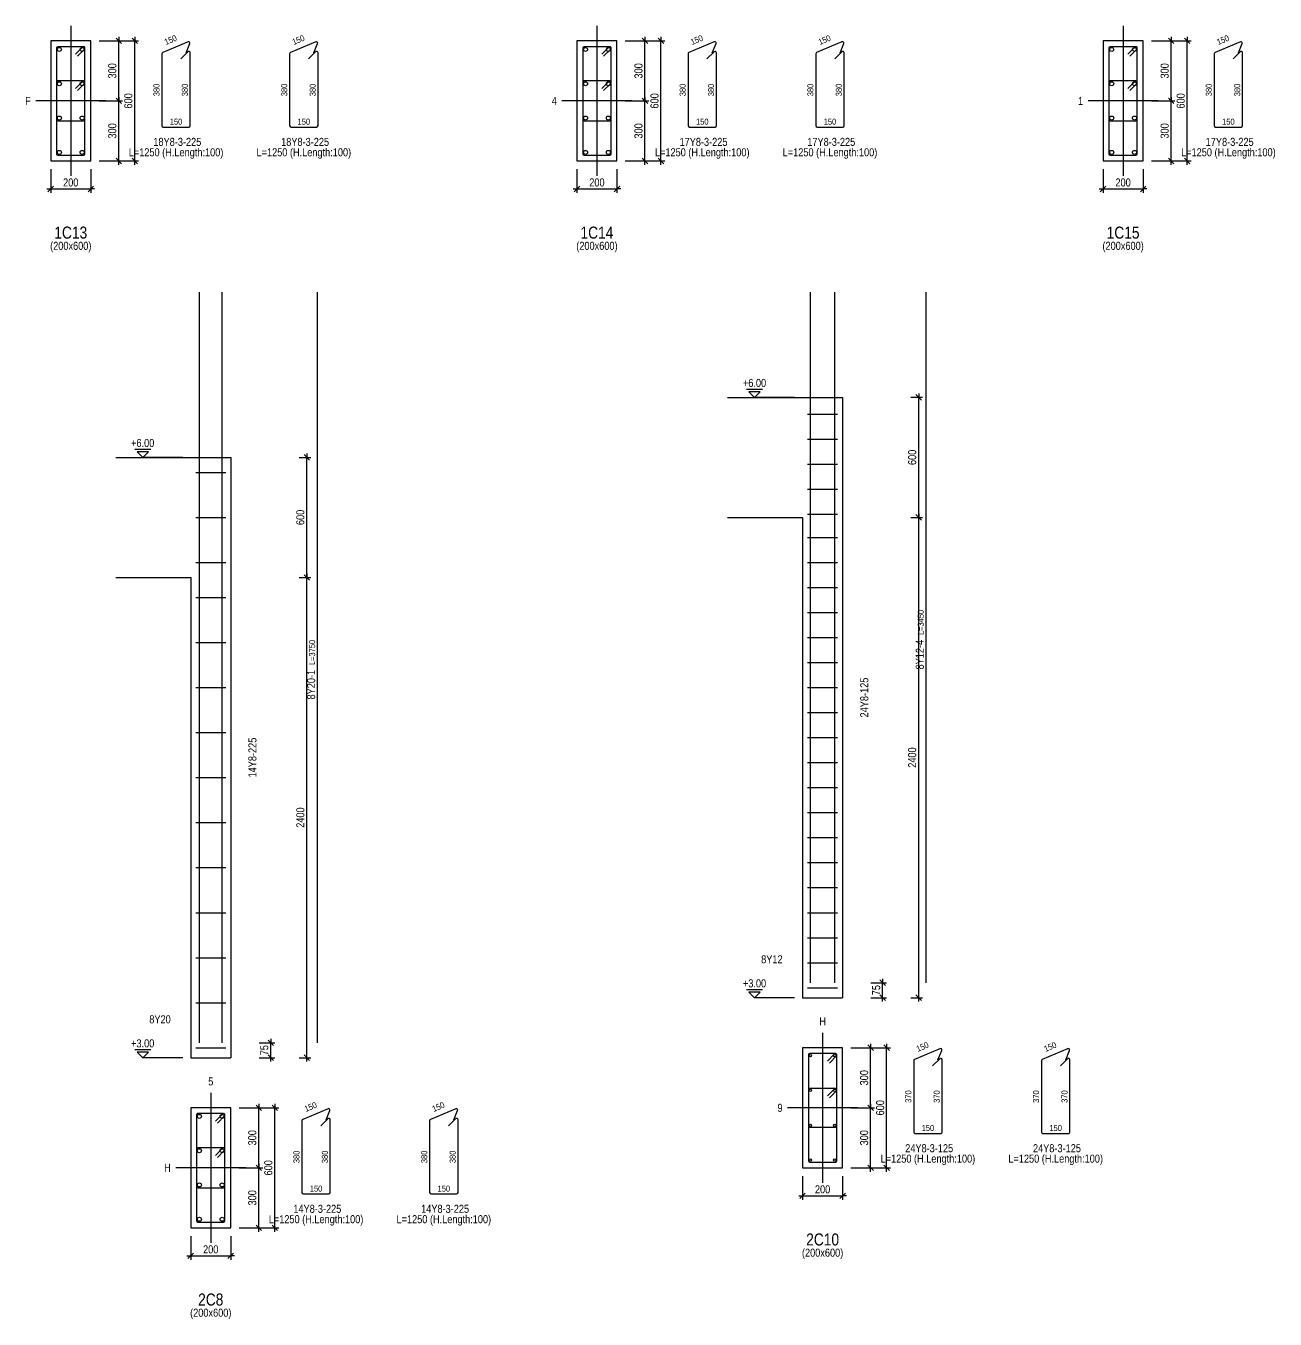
# Model space of a CAD drawing. Extents: x 0 to 206258, y -403073 to 0.
# Drawn here: x 77856 to 93456, y -114802 to -98647 of the extents above; entities that cross this region are included whole.
import ezdxf
from ezdxf.enums import TextEntityAlignment as Align
from ezdxf.lldxf.tags import DXFTag

# ---------------------------------------------------------------- set-up
doc = ezdxf.new("R2010")
doc.units = 0
doc.header["$LTSCALE"] = 1000
for name, color, linetype in [('Axis Line(Dir 1)', 8, 'CENTER2'), ('Axis Line(Dir 2)', 150, 'CENTER2'), ('Column Line(D)', 1, 'Continuous'), ('Dimension Line', 5, 'Continuous'), ('Dimension Text', 5, 'Continuous'), ('Link Line', 3, 'Continuous'), ('Rebar Label', 6, 'Continuous'), ('Rebar Length Text', 8, 'Continuous'), ('Rebar Line', 7, 'Continuous'), ('Top Rebar Label', 6, 'Continuous'), ('Top Rebar Length Text', 8, 'Continuous'), ('Top Rebar Line', 7, 'Continuous')]:
    doc.layers.add(name, color=color, linetype=linetype)
for name, color, linetype, true_color in [('Column Label(D)', 12, 'Continuous', 0xbd0000), ('Column Size Label (D)', 94, 'Continuous', 0x008100), ('Level Mark Line', 253, 'Continuous', 0x828282), ('Level Mark Text', 253, 'Continuous', 0x828282), ('Link Label', 94, 'Continuous', 0x008100), ('Link Length Text', 94, 'Continuous', 0x008100)]:
    doc.layers.add(name, color=color, linetype=linetype, true_color=true_color)
doc.styles.add('Column Label(D)', font='ARIALN.TTF', dxfattribs={"height": 150})
doc.styles.add('Column Size Label (D)', font='ARIALN.TTF', dxfattribs={"height": 100})
doc.styles.add('Dimension Text', font='ARIALN.TTF', dxfattribs={"height": 100})
doc.styles.add('Level Mark Text', font='ARIALN.TTF', dxfattribs={"height": 100})
doc.styles.add('Link Label', font='ARIALN.TTF', dxfattribs={"height": 100})
doc.styles.add('Link Length Text', font='ARIALN.TTF', dxfattribs={"height": 100})
doc.styles.add('Rebar Label', font='ARIALN.TTF', dxfattribs={"height": 100})
doc.styles.add('Rebar Length Text', font='ARIALN.TTF', dxfattribs={"height": 75})
doc.styles.add('Top Rebar Label', font='ARIALN.TTF', dxfattribs={"height": 100})
doc.styles.add('Top Rebar Length Text', font='ARIALN.TTF', dxfattribs={"height": 75})
tags = doc.linetypes.add('CENTER2', pattern=[1.125, 0.75, -0.125, 0.125, -0.125]).pattern_tags.tags
tags[10:11] = [DXFTag(74, 4), DXFTag(75, 0), DXFTag(340, '0'), DXFTag(46, 0.0), DXFTag(50, 0.0), DXFTag(44, 0.0), DXFTag(45, 0.0)]
tags[8:9] = [DXFTag(74, 4), DXFTag(75, 0), DXFTag(340, '0'), DXFTag(46, 0.0), DXFTag(50, 0.0), DXFTag(44, 0.0), DXFTag(45, 0.0)]
tags[6:7] = [DXFTag(74, 4), DXFTag(75, 0), DXFTag(340, '0'), DXFTag(46, 0.0), DXFTag(50, 0.0), DXFTag(44, 0.0), DXFTag(45, 0.0)]
tags[4:5] = [DXFTag(74, 4), DXFTag(75, 0), DXFTag(340, '0'), DXFTag(46, 0.0), DXFTag(50, 0.0), DXFTag(44, 0.0), DXFTag(45, 0.0)]
doc.dimstyles.new('COLUMNELV', dxfattribs={"dimtxt": 100, "dimasz": 30, "dimexe": 48.3, "dimexo": 103.5, "dimgap": 30, "dimtad": 1, "dimtoh": 1, "dimdec": 1, "dimlfac": 0.4, "dimdsep": 46, "dimtxsty": 'Dimension Text', "dimblk": 'PCDIM_TICK', "dimcen": 0.09, "dimclrd": 5, "dimclre": 5, "dimclrt": 5, "dimadec": 1, "dimazin": 0, "dimtp": 1, "dimtm": 1, "dimtfac": 1, "dimtdec": 4, "dimtofl": 0, "dimtmove": 0, "dimatfit": 3, "dimfxl": 1, "dimtolj": 1, "dimtzin": 0, "dimarcsym": 0})

# ---------------------------------------------------------------- blocks, each defined once
blk = doc.blocks.new('PCDIM_TICK')
at = {"layer": 'Dimension Line', "color": 0, "transparency": 33554687}
for p, q in [((1.15, 1.15), (-1.15, -1.15)), ((1.61, 0), (0, 0))]:
    blk.add_line(p, q, dxfattribs=at)
blk = doc.blocks.new('*U1931')
at = {"layer": 'Dimension Line', "color": 5, "true_color": 0x0000ff, "transparency": 16777216}
for p, q in [((78166, -100438), (78166, -100733)), ((78666, -100438), (78666, -100733)), ((78166, -100684), (78666, -100684))]:
    blk.add_line(p, q, dxfattribs=at)
at = {"layer": 'Dimension Line', "color": 5, "true_color": 0x0000ff, "transparency": 16777216, "xscale": 30, "yscale": 30, "rotation": 180.0000000000004}
blk.add_blockref('PCDIM_TICK', (78166, -100684), dxfattribs=at)
at = {"layer": 'Dimension Line', "color": 5, "true_color": 0x0000ff, "transparency": 16777216, "xscale": 30, "yscale": 30}
blk.add_blockref('PCDIM_TICK', (78666, -100684), dxfattribs=at)
at = {"layer": 'Dimension Line', "color": 5, "true_color": 0x0000ff, "transparency": 16777216, "insert": (78416, -100654), "char_height": 100, "width": 182.77, "attachment_point": 8, "style": 'Dimension Text'}
blk.add_mtext('200', dxfattribs=at)
blk = doc.blocks.new('*U1932')
at = {"layer": 'Dimension Line', "color": 5, "true_color": 0x0000ff, "transparency": 16777216}
for p, q in [((78770, -99584), (79064, -99584)), ((79016, -100334), (79016, -99584)), ((78770, -100334), (79064, -100334))]:
    blk.add_line(p, q, dxfattribs=at)
at = {"layer": 'Dimension Line', "color": 5, "true_color": 0x0000ff, "transparency": 16777216, "xscale": 30, "yscale": 30}
for p, rotation in [((79016, -99584), 89.99999999999447), ((79016, -100334), 269.9999999999834)]:
    blk.add_blockref('PCDIM_TICK', p, dxfattribs=dict(at, rotation=rotation))
at = {"layer": 'Dimension Line', "color": 5, "true_color": 0x0000ff, "transparency": 16777216, "insert": (78986, -99959), "char_height": 100, "width": 181.5, "attachment_point": 8, "rotation": 90, "style": 'Dimension Text'}
blk.add_mtext('300', dxfattribs=at)
blk = doc.blocks.new('*U1933')
at = {"layer": 'Dimension Line', "color": 5, "true_color": 0x0000ff, "transparency": 16777216}
for p, q in [((78770, -98834), (79064, -98834)), ((79016, -99584), (79016, -98834)), ((78770, -99584), (79064, -99584))]:
    blk.add_line(p, q, dxfattribs=at)
at = {"layer": 'Dimension Line', "color": 5, "true_color": 0x0000ff, "transparency": 16777216, "xscale": 30, "yscale": 30}
for p, rotation in [((79016, -98834), 89.99999999999447), ((79016, -99584), 269.9999999999834)]:
    blk.add_blockref('PCDIM_TICK', p, dxfattribs=dict(at, rotation=rotation))
at = {"layer": 'Dimension Line', "color": 5, "true_color": 0x0000ff, "transparency": 16777216, "insert": (78986, -99209), "char_height": 100, "width": 181.5, "attachment_point": 8, "rotation": 90, "style": 'Dimension Text'}
blk.add_mtext('300', dxfattribs=at)
blk = doc.blocks.new('*U1934')
at = {"layer": 'Dimension Line', "color": 5, "true_color": 0x0000ff, "transparency": 16777216}
for p, q in [((78770, -98834), (79264, -98834)), ((79216, -100334), (79216, -98834)), ((78770, -100334), (79264, -100334))]:
    blk.add_line(p, q, dxfattribs=at)
at = {"layer": 'Dimension Line', "color": 5, "true_color": 0x0000ff, "transparency": 16777216, "xscale": 30, "yscale": 30}
for p, rotation in [((79216, -98834), 89.99999999999447), ((79216, -100334), 269.9999999999834)]:
    blk.add_blockref('PCDIM_TICK', p, dxfattribs=dict(at, rotation=rotation))
at = {"layer": 'Dimension Line', "color": 5, "true_color": 0x0000ff, "transparency": 16777216, "insert": (79186, -99584), "char_height": 100, "width": 181.97, "attachment_point": 8, "rotation": 90, "style": 'Dimension Text'}
blk.add_mtext('600', dxfattribs=at)
blk = doc.blocks.new('*U1939')
at = {"layer": 'Dimension Line', "color": 5, "true_color": 0x0000ff, "transparency": 16777216}
for p, q in [((84737, -100438), (84737, -100733)), ((85237, -100438), (85237, -100733)), ((84737, -100684), (85237, -100684))]:
    blk.add_line(p, q, dxfattribs=at)
at = {"layer": 'Dimension Line', "color": 5, "true_color": 0x0000ff, "transparency": 16777216, "xscale": 30, "yscale": 30, "rotation": 180.0000000000004}
blk.add_blockref('PCDIM_TICK', (84737, -100684), dxfattribs=at)
at = {"layer": 'Dimension Line', "color": 5, "true_color": 0x0000ff, "transparency": 16777216, "xscale": 30, "yscale": 30}
blk.add_blockref('PCDIM_TICK', (85237, -100684), dxfattribs=at)
at = {"layer": 'Dimension Line', "color": 5, "true_color": 0x0000ff, "transparency": 16777216, "insert": (84987, -100654), "char_height": 100, "width": 182.77, "attachment_point": 8, "style": 'Dimension Text'}
blk.add_mtext('200', dxfattribs=at)
blk = doc.blocks.new('*U1940')
at = {"layer": 'Dimension Line', "color": 5, "true_color": 0x0000ff, "transparency": 16777216}
for p, q in [((85341, -99584), (85635, -99584)), ((85587, -100334), (85587, -99584)), ((85341, -100334), (85635, -100334))]:
    blk.add_line(p, q, dxfattribs=at)
at = {"layer": 'Dimension Line', "color": 5, "true_color": 0x0000ff, "transparency": 16777216, "xscale": 30, "yscale": 30}
for p, rotation in [((85587, -99584), 89.99999999999447), ((85587, -100334), 269.9999999999834)]:
    blk.add_blockref('PCDIM_TICK', p, dxfattribs=dict(at, rotation=rotation))
at = {"layer": 'Dimension Line', "color": 5, "true_color": 0x0000ff, "transparency": 16777216, "insert": (85557, -99959), "char_height": 100, "width": 181.5, "attachment_point": 8, "rotation": 90, "style": 'Dimension Text'}
blk.add_mtext('300', dxfattribs=at)
blk = doc.blocks.new('*U1941')
at = {"layer": 'Dimension Line', "color": 5, "true_color": 0x0000ff, "transparency": 16777216}
for p, q in [((85341, -98834), (85635, -98834)), ((85587, -99584), (85587, -98834)), ((85341, -99584), (85635, -99584))]:
    blk.add_line(p, q, dxfattribs=at)
at = {"layer": 'Dimension Line', "color": 5, "true_color": 0x0000ff, "transparency": 16777216, "xscale": 30, "yscale": 30}
for p, rotation in [((85587, -98834), 89.99999999999447), ((85587, -99584), 269.9999999999834)]:
    blk.add_blockref('PCDIM_TICK', p, dxfattribs=dict(at, rotation=rotation))
at = {"layer": 'Dimension Line', "color": 5, "true_color": 0x0000ff, "transparency": 16777216, "insert": (85557, -99209), "char_height": 100, "width": 181.5, "attachment_point": 8, "rotation": 90, "style": 'Dimension Text'}
blk.add_mtext('300', dxfattribs=at)
blk = doc.blocks.new('*U1942')
at = {"layer": 'Dimension Line', "color": 5, "true_color": 0x0000ff, "transparency": 16777216}
for p, q in [((85341, -98834), (85835, -98834)), ((85787, -100334), (85787, -98834)), ((85341, -100334), (85835, -100334))]:
    blk.add_line(p, q, dxfattribs=at)
at = {"layer": 'Dimension Line', "color": 5, "true_color": 0x0000ff, "transparency": 16777216, "xscale": 30, "yscale": 30}
for p, rotation in [((85787, -98834), 89.99999999999447), ((85787, -100334), 269.9999999999834)]:
    blk.add_blockref('PCDIM_TICK', p, dxfattribs=dict(at, rotation=rotation))
at = {"layer": 'Dimension Line', "color": 5, "true_color": 0x0000ff, "transparency": 16777216, "insert": (85757, -99584), "char_height": 100, "width": 181.97, "attachment_point": 8, "rotation": 90, "style": 'Dimension Text'}
blk.add_mtext('600', dxfattribs=at)
blk = doc.blocks.new('*U1947')
at = {"layer": 'Dimension Line', "color": 5, "true_color": 0x0000ff, "transparency": 16777216}
for p, q in [((91308, -100438), (91308, -100733)), ((91808, -100438), (91808, -100733)), ((91308, -100684), (91808, -100684))]:
    blk.add_line(p, q, dxfattribs=at)
at = {"layer": 'Dimension Line', "color": 5, "true_color": 0x0000ff, "transparency": 16777216, "xscale": 30, "yscale": 30, "rotation": 180.0000000000004}
blk.add_blockref('PCDIM_TICK', (91308, -100684), dxfattribs=at)
at = {"layer": 'Dimension Line', "color": 5, "true_color": 0x0000ff, "transparency": 16777216, "xscale": 30, "yscale": 30}
blk.add_blockref('PCDIM_TICK', (91808, -100684), dxfattribs=at)
at = {"layer": 'Dimension Line', "color": 5, "true_color": 0x0000ff, "transparency": 16777216, "insert": (91558, -100654), "char_height": 100, "width": 182.77, "attachment_point": 8, "style": 'Dimension Text'}
blk.add_mtext('200', dxfattribs=at)
blk = doc.blocks.new('*U1948')
at = {"layer": 'Dimension Line', "color": 5, "true_color": 0x0000ff, "transparency": 16777216}
for p, q in [((91911, -99584), (92206, -99584)), ((92158, -100334), (92158, -99584)), ((91911, -100334), (92206, -100334))]:
    blk.add_line(p, q, dxfattribs=at)
at = {"layer": 'Dimension Line', "color": 5, "true_color": 0x0000ff, "transparency": 16777216, "xscale": 30, "yscale": 30}
for p, rotation in [((92158, -99584), 89.99999999999447), ((92158, -100334), 269.9999999999834)]:
    blk.add_blockref('PCDIM_TICK', p, dxfattribs=dict(at, rotation=rotation))
at = {"layer": 'Dimension Line', "color": 5, "true_color": 0x0000ff, "transparency": 16777216, "insert": (92128, -99959), "char_height": 100, "width": 181.5, "attachment_point": 8, "rotation": 90, "style": 'Dimension Text'}
blk.add_mtext('300', dxfattribs=at)
blk = doc.blocks.new('*U1949')
at = {"layer": 'Dimension Line', "color": 5, "true_color": 0x0000ff, "transparency": 16777216}
for p, q in [((91911, -98834), (92206, -98834)), ((92158, -99584), (92158, -98834)), ((91911, -99584), (92206, -99584))]:
    blk.add_line(p, q, dxfattribs=at)
at = {"layer": 'Dimension Line', "color": 5, "true_color": 0x0000ff, "transparency": 16777216, "xscale": 30, "yscale": 30}
for p, rotation in [((92158, -98834), 89.99999999999447), ((92158, -99584), 269.9999999999834)]:
    blk.add_blockref('PCDIM_TICK', p, dxfattribs=dict(at, rotation=rotation))
at = {"layer": 'Dimension Line', "color": 5, "true_color": 0x0000ff, "transparency": 16777216, "insert": (92128, -99209), "char_height": 100, "width": 181.5, "attachment_point": 8, "rotation": 90, "style": 'Dimension Text'}
blk.add_mtext('300', dxfattribs=at)
blk = doc.blocks.new('*U1950')
at = {"layer": 'Dimension Line', "color": 5, "true_color": 0x0000ff, "transparency": 16777216}
for p, q in [((91911, -98834), (92406, -98834)), ((92358, -100334), (92358, -98834)), ((91911, -100334), (92406, -100334))]:
    blk.add_line(p, q, dxfattribs=at)
at = {"layer": 'Dimension Line', "color": 5, "true_color": 0x0000ff, "transparency": 16777216, "xscale": 30, "yscale": 30}
for p, rotation in [((92358, -98834), 89.99999999999447), ((92358, -100334), 269.9999999999834)]:
    blk.add_blockref('PCDIM_TICK', p, dxfattribs=dict(at, rotation=rotation))
at = {"layer": 'Dimension Line', "color": 5, "true_color": 0x0000ff, "transparency": 16777216, "insert": (92328, -99584), "char_height": 100, "width": 181.97, "attachment_point": 8, "rotation": 90, "style": 'Dimension Text'}
blk.add_mtext('600', dxfattribs=at)
blk = doc.blocks.new('*U2072')
at = {"layer": 'Dimension Line', "color": 5, "true_color": 0x0000ff, "transparency": 16777216}
for p, q in [((81268, -105537), (81413, -105537)), ((81364, -111537), (81364, -105537)), ((81268, -111537), (81413, -111537))]:
    blk.add_line(p, q, dxfattribs=at)
at = {"layer": 'Dimension Line', "color": 5, "true_color": 0x0000ff, "transparency": 16777216, "xscale": 30, "yscale": 30}
for p, rotation in [((81364, -105537), 89.99999999999447), ((81364, -111537), 269.9999999999834)]:
    blk.add_blockref('PCDIM_TICK', p, dxfattribs=dict(at, rotation=rotation))
at = {"layer": 'Dimension Line', "color": 5, "true_color": 0x0000ff, "transparency": 16777216, "insert": (81334, -108537), "char_height": 100, "width": 247.25, "attachment_point": 8, "rotation": 90, "style": 'Dimension Text'}
blk.add_mtext('2400', dxfattribs=at)
blk = doc.blocks.new('*U2073')
at = {"layer": 'Dimension Line', "color": 5, "true_color": 0x0000ff, "transparency": 16777216}
for p, q in [((81268, -104037), (81413, -104037)), ((81364, -105537), (81364, -104037)), ((81268, -105537), (81413, -105537))]:
    blk.add_line(p, q, dxfattribs=at)
at = {"layer": 'Dimension Line', "color": 5, "true_color": 0x0000ff, "transparency": 16777216, "xscale": 30, "yscale": 30}
for p, rotation in [((81364, -104037), 89.99999999999447), ((81364, -105537), 269.9999999999834)]:
    blk.add_blockref('PCDIM_TICK', p, dxfattribs=dict(at, rotation=rotation))
at = {"layer": 'Dimension Line', "color": 5, "true_color": 0x0000ff, "transparency": 16777216, "insert": (81334, -104787), "char_height": 100, "width": 181.97, "attachment_point": 8, "rotation": 90, "style": 'Dimension Text'}
blk.add_mtext('600', dxfattribs=at)
blk = doc.blocks.new('*U2074')
at = {"layer": 'Dimension Line', "color": 5, "true_color": 0x0000ff, "transparency": 16777216}
for p, q in [((80768, -111350), (80963, -111350)), ((80914, -111537), (80914, -111350)), ((80768, -111537), (80963, -111537))]:
    blk.add_line(p, q, dxfattribs=at)
at = {"layer": 'Dimension Line', "color": 5, "true_color": 0x0000ff, "transparency": 16777216, "xscale": 30, "yscale": 30}
for p, rotation in [((80914, -111350), 89.99999999999447), ((80914, -111537), 269.9999999999834)]:
    blk.add_blockref('PCDIM_TICK', p, dxfattribs=dict(at, rotation=rotation))
at = {"layer": 'Dimension Line', "color": 5, "true_color": 0x0000ff, "transparency": 16777216, "insert": (80884, -111443), "char_height": 100, "width": 117.23, "attachment_point": 8, "rotation": 90, "style": 'Dimension Text'}
blk.add_mtext('75', dxfattribs=at)
blk = doc.blocks.new('*U2075')
at = {"layer": 'Dimension Line', "color": 5, "true_color": 0x0000ff, "transparency": 16777216}
for p, q in [((79914, -113766), (79914, -114061)), ((80414, -113766), (80414, -114061)), ((79914, -114012), (80414, -114012))]:
    blk.add_line(p, q, dxfattribs=at)
at = {"layer": 'Dimension Line', "color": 5, "true_color": 0x0000ff, "transparency": 16777216, "xscale": 30, "yscale": 30, "rotation": 180.0000000000004}
blk.add_blockref('PCDIM_TICK', (79914, -114012), dxfattribs=at)
at = {"layer": 'Dimension Line', "color": 5, "true_color": 0x0000ff, "transparency": 16777216, "xscale": 30, "yscale": 30}
blk.add_blockref('PCDIM_TICK', (80414, -114012), dxfattribs=at)
at = {"layer": 'Dimension Line', "color": 5, "true_color": 0x0000ff, "transparency": 16777216, "insert": (80164, -113982), "char_height": 100, "width": 182.77, "attachment_point": 8, "style": 'Dimension Text'}
blk.add_mtext('200', dxfattribs=at)
blk = doc.blocks.new('*U2076')
at = {"layer": 'Dimension Line', "color": 5, "true_color": 0x0000ff, "transparency": 16777216}
for p, q in [((80518, -112912), (80813, -112912)), ((80764, -113662), (80764, -112912)), ((80518, -113662), (80813, -113662))]:
    blk.add_line(p, q, dxfattribs=at)
at = {"layer": 'Dimension Line', "color": 5, "true_color": 0x0000ff, "transparency": 16777216, "xscale": 30, "yscale": 30}
for p, rotation in [((80764, -112912), 89.99999999999447), ((80764, -113662), 269.9999999999834)]:
    blk.add_blockref('PCDIM_TICK', p, dxfattribs=dict(at, rotation=rotation))
at = {"layer": 'Dimension Line', "color": 5, "true_color": 0x0000ff, "transparency": 16777216, "insert": (80734, -113287), "char_height": 100, "width": 181.5, "attachment_point": 8, "rotation": 90, "style": 'Dimension Text'}
blk.add_mtext('300', dxfattribs=at)
blk = doc.blocks.new('*U2077')
at = {"layer": 'Dimension Line', "color": 5, "true_color": 0x0000ff, "transparency": 16777216}
for p, q in [((80518, -112162), (80813, -112162)), ((80764, -112912), (80764, -112162)), ((80518, -112912), (80813, -112912))]:
    blk.add_line(p, q, dxfattribs=at)
at = {"layer": 'Dimension Line', "color": 5, "true_color": 0x0000ff, "transparency": 16777216, "xscale": 30, "yscale": 30}
for p, rotation in [((80764, -112162), 89.99999999999447), ((80764, -112912), 269.9999999999834)]:
    blk.add_blockref('PCDIM_TICK', p, dxfattribs=dict(at, rotation=rotation))
at = {"layer": 'Dimension Line', "color": 5, "true_color": 0x0000ff, "transparency": 16777216, "insert": (80734, -112537), "char_height": 100, "width": 181.5, "attachment_point": 8, "rotation": 90, "style": 'Dimension Text'}
blk.add_mtext('300', dxfattribs=at)
blk = doc.blocks.new('*U2078')
at = {"layer": 'Dimension Line', "color": 5, "true_color": 0x0000ff, "transparency": 16777216}
for p, q in [((80518, -112162), (81013, -112162)), ((80964, -113662), (80964, -112162)), ((80518, -113662), (81013, -113662))]:
    blk.add_line(p, q, dxfattribs=at)
at = {"layer": 'Dimension Line', "color": 5, "true_color": 0x0000ff, "transparency": 16777216, "xscale": 30, "yscale": 30}
for p, rotation in [((80964, -112162), 89.99999999999447), ((80964, -113662), 269.9999999999834)]:
    blk.add_blockref('PCDIM_TICK', p, dxfattribs=dict(at, rotation=rotation))
at = {"layer": 'Dimension Line', "color": 5, "true_color": 0x0000ff, "transparency": 16777216, "insert": (80934, -112912), "char_height": 100, "width": 181.97, "attachment_point": 8, "rotation": 90, "style": 'Dimension Text'}
blk.add_mtext('600', dxfattribs=at)
blk = doc.blocks.new('*U2079')
at = {"layer": 'Dimension Line', "color": 5, "true_color": 0x0000ff, "transparency": 16777216}
for p, q in [((88909, -104787), (89054, -104787)), ((89005, -110787), (89005, -104787)), ((88909, -110787), (89054, -110787))]:
    blk.add_line(p, q, dxfattribs=at)
at = {"layer": 'Dimension Line', "color": 5, "true_color": 0x0000ff, "transparency": 16777216, "xscale": 30, "yscale": 30}
for p, rotation in [((89005, -104787), 89.99999999999447), ((89005, -110787), 269.9999999999834)]:
    blk.add_blockref('PCDIM_TICK', p, dxfattribs=dict(at, rotation=rotation))
at = {"layer": 'Dimension Line', "color": 5, "true_color": 0x0000ff, "transparency": 16777216, "insert": (88975, -107787), "char_height": 100, "width": 247.25, "attachment_point": 8, "rotation": 90, "style": 'Dimension Text'}
blk.add_mtext('2400', dxfattribs=at)
blk = doc.blocks.new('*U2080')
at = {"layer": 'Dimension Line', "color": 5, "true_color": 0x0000ff, "transparency": 16777216}
for p, q in [((88909, -103287), (89054, -103287)), ((89005, -104787), (89005, -103287)), ((88909, -104787), (89054, -104787))]:
    blk.add_line(p, q, dxfattribs=at)
at = {"layer": 'Dimension Line', "color": 5, "true_color": 0x0000ff, "transparency": 16777216, "xscale": 30, "yscale": 30}
for p, rotation in [((89005, -103287), 89.99999999999447), ((89005, -104787), 269.9999999999834)]:
    blk.add_blockref('PCDIM_TICK', p, dxfattribs=dict(at, rotation=rotation))
at = {"layer": 'Dimension Line', "color": 5, "true_color": 0x0000ff, "transparency": 16777216, "insert": (88975, -104037), "char_height": 100, "width": 181.97, "attachment_point": 8, "rotation": 90, "style": 'Dimension Text'}
blk.add_mtext('600', dxfattribs=at)
blk = doc.blocks.new('*U2081')
at = {"layer": 'Dimension Line', "color": 5, "true_color": 0x0000ff, "transparency": 16777216}
for p, q in [((88409, -110600), (88604, -110600)), ((88555, -110787), (88555, -110600)), ((88409, -110787), (88604, -110787))]:
    blk.add_line(p, q, dxfattribs=at)
at = {"layer": 'Dimension Line', "color": 5, "true_color": 0x0000ff, "transparency": 16777216, "xscale": 30, "yscale": 30}
for p, rotation in [((88555, -110600), 89.99999999999447), ((88555, -110787), 269.9999999999834)]:
    blk.add_blockref('PCDIM_TICK', p, dxfattribs=dict(at, rotation=rotation))
at = {"layer": 'Dimension Line', "color": 5, "true_color": 0x0000ff, "transparency": 16777216, "insert": (88525, -110693), "char_height": 100, "width": 117.23, "attachment_point": 8, "rotation": 90, "style": 'Dimension Text'}
blk.add_mtext('75', dxfattribs=at)
blk = doc.blocks.new('*U2082')
at = {"layer": 'Dimension Line', "color": 5, "true_color": 0x0000ff, "transparency": 16777216}
for p, q in [((87555, -113016), (87555, -113311)), ((88055, -113016), (88055, -113311)), ((87555, -113262), (88055, -113262))]:
    blk.add_line(p, q, dxfattribs=at)
at = {"layer": 'Dimension Line', "color": 5, "true_color": 0x0000ff, "transparency": 16777216, "xscale": 30, "yscale": 30, "rotation": 180.0000000000004}
blk.add_blockref('PCDIM_TICK', (87555, -113262), dxfattribs=at)
at = {"layer": 'Dimension Line', "color": 5, "true_color": 0x0000ff, "transparency": 16777216, "xscale": 30, "yscale": 30}
blk.add_blockref('PCDIM_TICK', (88055, -113262), dxfattribs=at)
at = {"layer": 'Dimension Line', "color": 5, "true_color": 0x0000ff, "transparency": 16777216, "insert": (87805, -113232), "char_height": 100, "width": 182.77, "attachment_point": 8, "style": 'Dimension Text'}
blk.add_mtext('200', dxfattribs=at)
blk = doc.blocks.new('*U2083')
at = {"layer": 'Dimension Line', "color": 5, "true_color": 0x0000ff, "transparency": 16777216}
for p, q in [((88159, -112162), (88454, -112162)), ((88405, -112912), (88405, -112162)), ((88159, -112912), (88454, -112912))]:
    blk.add_line(p, q, dxfattribs=at)
at = {"layer": 'Dimension Line', "color": 5, "true_color": 0x0000ff, "transparency": 16777216, "xscale": 30, "yscale": 30}
for p, rotation in [((88405, -112162), 89.99999999999447), ((88405, -112912), 269.9999999999834)]:
    blk.add_blockref('PCDIM_TICK', p, dxfattribs=dict(at, rotation=rotation))
at = {"layer": 'Dimension Line', "color": 5, "true_color": 0x0000ff, "transparency": 16777216, "insert": (88375, -112537), "char_height": 100, "width": 181.5, "attachment_point": 8, "rotation": 90, "style": 'Dimension Text'}
blk.add_mtext('300', dxfattribs=at)
blk = doc.blocks.new('*U2084')
at = {"layer": 'Dimension Line', "color": 5, "true_color": 0x0000ff, "transparency": 16777216}
for p, q in [((88159, -111412), (88454, -111412)), ((88405, -112162), (88405, -111412)), ((88159, -112162), (88454, -112162))]:
    blk.add_line(p, q, dxfattribs=at)
at = {"layer": 'Dimension Line', "color": 5, "true_color": 0x0000ff, "transparency": 16777216, "xscale": 30, "yscale": 30}
for p, rotation in [((88405, -111412), 89.99999999999447), ((88405, -112162), 269.9999999999834)]:
    blk.add_blockref('PCDIM_TICK', p, dxfattribs=dict(at, rotation=rotation))
at = {"layer": 'Dimension Line', "color": 5, "true_color": 0x0000ff, "transparency": 16777216, "insert": (88375, -111787), "char_height": 100, "width": 181.5, "attachment_point": 8, "rotation": 90, "style": 'Dimension Text'}
blk.add_mtext('300', dxfattribs=at)
blk = doc.blocks.new('*U2085')
at = {"layer": 'Dimension Line', "color": 5, "true_color": 0x0000ff, "transparency": 16777216}
for p, q in [((88159, -111412), (88654, -111412)), ((88605, -112912), (88605, -111412)), ((88159, -112912), (88654, -112912))]:
    blk.add_line(p, q, dxfattribs=at)
at = {"layer": 'Dimension Line', "color": 5, "true_color": 0x0000ff, "transparency": 16777216, "xscale": 30, "yscale": 30}
for p, rotation in [((88605, -111412), 89.99999999999447), ((88605, -112912), 269.9999999999834)]:
    blk.add_blockref('PCDIM_TICK', p, dxfattribs=dict(at, rotation=rotation))
at = {"layer": 'Dimension Line', "color": 5, "true_color": 0x0000ff, "transparency": 16777216, "insert": (88575, -112162), "char_height": 100, "width": 181.97, "attachment_point": 8, "rotation": 90, "style": 'Dimension Text'}
blk.add_mtext('600', dxfattribs=at)

msp = doc.modelspace()

# ---------------------------------------------------------------- linework, layer by layer
at = {"layer": 'Axis Line(Dir 1)', "transparency": 33554687}
for points in [[(78853.638, -99584.207), (77978.638, -99584.207)], [(85424.523, -99584.207), (84549.523, -99584.207)], [(91995.408, -99584.207), (91120.408, -99584.207)], [(88242.861, -112162.222), (87367.861, -112162.222)], [(80601.976, -112912.222), (79726.976, -112912.222)]]:
    msp.add_lwpolyline(points, dxfattribs=at)
at = {"layer": 'Axis Line(Dir 2)', "transparency": 33554687}
for points in [[(78416.138, -98646.707), (78416.138, -100521.707)], [(84987.023, -98646.707), (84987.023, -100521.707)], [(91557.908, -98646.707), (91557.908, -100521.707)], [(87805.361, -111224.722), (87805.361, -113099.722)], [(80164.476, -111974.722), (80164.476, -113849.722)]]:
    msp.add_lwpolyline(points, dxfattribs=at)
at = {"layer": 'Column Line(D)', "transparency": 33554687}
for points in [[(78166.138, -100334.207), (78666.138, -100334.207), (78666.138, -98834.207), (78166.138, -98834.207)], [(84737.023, -100334.207), (85237.023, -100334.207), (85237.023, -98834.207), (84737.023, -98834.207)], [(91307.908, -100334.207), (91807.908, -100334.207), (91807.908, -98834.207), (91307.908, -98834.207)], [(87555.361, -112912.222), (88055.361, -112912.222), (88055.361, -111412.222), (87555.361, -111412.222)], [(79914.476, -113662.222), (80414.476, -113662.222), (80414.476, -112162.222), (79914.476, -112162.222)]]:
    msp.add_lwpolyline(points, close=True, dxfattribs=at)
for points in [[(86617.861, -103287.222), (87555.361, -103287.222)], [(87555.361, -103287.222), (88055.361, -103287.222)], [(88055.361, -103287.222), (88055.361, -110787.222)], [(78976.976, -104037.222), (79914.476, -104037.222)], [(79914.476, -104037.222), (80414.476, -104037.222)], [(80414.476, -104037.222), (80414.476, -111537.222)], [(86617.861, -104787.222), (87555.361, -104787.222)], [(87555.361, -104787.222), (87555.361, -110787.222)], [(78976.976, -105537.222), (79914.476, -105537.222)], [(79914.476, -105537.222), (79914.476, -111537.222)], [(87555.361, -110787.222), (88055.361, -110787.222)], [(79914.476, -111537.222), (80414.476, -111537.222)]]:
    msp.add_lwpolyline(points, dxfattribs=at)
at = {"layer": 'Level Mark Line', "transparency": 33554687}
for points in [[(87055.361, -103187.222), (86855.361, -103187.222)], [(86955.361, -103287.222), (87026.071, -103216.511), (86884.65, -103216.511), (86955.361, -103287.222)], [(87455.361, -103287.222), (86955.361, -103287.222)], [(79414.476, -103937.222), (79214.476, -103937.222)], [(79314.476, -104037.222), (79385.187, -103966.511), (79243.765, -103966.511), (79314.476, -104037.222)], [(79814.476, -104037.222), (79314.476, -104037.222)], [(87055.361, -110687.222), (86855.361, -110687.222)], [(86955.361, -110787.222), (87026.071, -110716.511), (86884.65, -110716.511), (86955.361, -110787.222)], [(87455.361, -110787.222), (86955.361, -110787.222)], [(79414.476, -111437.222), (79214.476, -111437.222)], [(79314.476, -111537.222), (79385.187, -111466.511), (79243.765, -111466.511), (79314.476, -111537.222)], [(79814.476, -111537.222), (79314.476, -111537.222)]]:
    msp.add_lwpolyline(points, dxfattribs=at)
at = {"layer": 'Link Line', "transparency": 33554687}
for p, q in [((87617.861, -103495.555), (87992.861, -103495.555)), ((87617.861, -103808.055), (87992.861, -103808.055)), ((87617.861, -104120.555), (87992.861, -104120.555)), ((79976.976, -104224.722), (80351.976, -104224.722)), ((87617.861, -104433.055), (87992.861, -104433.055)), ((79976.976, -104787.222), (80351.976, -104787.222)), ((87617.861, -104745.555), (87992.861, -104745.555)), ((87617.861, -105037.222), (87992.861, -105037.222)), ((79976.976, -105349.722), (80351.976, -105349.722)), ((87617.861, -105349.722), (87992.861, -105349.722)), ((79976.976, -105787.222), (80351.976, -105787.222)), ((87617.861, -105662.222), (87992.861, -105662.222)), ((87617.861, -105974.722), (87992.861, -105974.722)), ((87617.861, -106287.222), (87992.861, -106287.222)), ((79976.976, -106349.722), (80351.976, -106349.722)), ((87617.861, -106599.722), (87992.861, -106599.722)), ((79976.976, -106912.222), (80351.976, -106912.222)), ((87617.861, -106912.222), (87992.861, -106912.222)), ((87617.861, -107224.722), (87992.861, -107224.722)), ((79976.976, -107474.722), (80351.976, -107474.722)), ((87617.861, -107537.222), (87992.861, -107537.222)), ((87617.861, -107849.722), (87992.861, -107849.722)), ((79976.976, -108037.222), (80351.976, -108037.222)), ((87617.861, -108162.222), (87992.861, -108162.222)), ((87617.861, -108474.722), (87992.861, -108474.722)), ((79976.976, -108599.722), (80351.976, -108599.722)), ((87617.861, -108787.222), (87992.861, -108787.222)), ((79976.976, -109162.222), (80351.976, -109162.222)), ((87617.861, -109099.722), (87992.861, -109099.722)), ((87617.861, -109412.222), (87992.861, -109412.222)), ((79976.976, -109724.722), (80351.976, -109724.722)), ((87617.861, -109724.722), (87992.861, -109724.722)), ((87617.861, -110037.222), (87992.861, -110037.222)), ((79976.976, -110287.222), (80351.976, -110287.222)), ((87617.861, -110349.722), (87992.861, -110349.722)), ((87617.861, -110662.222), (87992.861, -110662.222)), ((79976.976, -110849.722), (80351.976, -110849.722)), ((79976.976, -111412.222), (80351.976, -111412.222))]:
    msp.add_line(p, q, dxfattribs=at)
for points in [[(79856.655, -98984.558), (79903.671, -98868.737, 0.668178638), (79880.645, -98846.035), (79564.327, -98979.69, 0.301414294), (79553.638, -98995.81), (79553.638, -99893.373, 0.414213562), (79571.138, -99910.873), (79891.138, -99910.873, 0.414213562), (79908.638, -99893.373), (79908.638, -98984.207, 0.668178638), (79878.764, -98971.832), (79790.375, -99060.221)], [(81452.245, -98984.558), (81499.261, -98868.737, 0.668178638), (81476.235, -98846.035), (81159.917, -98979.691, 0.301414294), (81149.228, -98995.811), (81149.228, -99893.374, 0.414213562), (81166.728, -99910.874), (81486.728, -99910.874, 0.414213562), (81504.228, -99893.374), (81504.228, -98984.207, 0.668178638), (81474.354, -98971.833), (81385.965, -99060.221)], [(86427.54, -98984.558), (86474.556, -98868.737, 0.668178638), (86451.53, -98846.035), (86135.212, -98979.69, 0.301414294), (86124.523, -98995.81), (86124.523, -99893.373, 0.414213562), (86142.023, -99910.873), (86462.023, -99910.873, 0.414213562), (86479.523, -99893.373), (86479.523, -98984.207, 0.668178638), (86449.648, -98971.832), (86361.26, -99060.221)], [(88023.129, -98984.558), (88070.146, -98868.737, 0.668178638), (88047.12, -98846.035), (87730.801, -98979.691, 0.301414294), (87720.113, -98995.811), (87720.113, -99893.374, 0.414213562), (87737.613, -99910.874), (88057.613, -99910.874, 0.414213562), (88075.113, -99893.374), (88075.113, -98984.207, 0.668178638), (88045.238, -98971.833), (87956.85, -99060.221)], [(92998.424, -98984.558), (93045.441, -98868.737, 0.668178638), (93022.415, -98846.035), (92706.096, -98979.69, 0.301414294), (92695.408, -98995.81), (92695.408, -99893.373, 0.414213562), (92712.908, -99910.873), (93032.908, -99910.873, 0.414213562), (93050.408, -99893.373), (93050.408, -98984.207, 0.668178638), (93020.533, -98971.832), (92932.145, -99060.221)], [(78500.124, -99024.969), (78588.512, -98936.581, 0.668178638), (78576.138, -98906.707), (78256.138, -98906.707, 0.414213562), (78238.638, -98924.207), (78238.638, -99815.873, 0.414213562), (78256.138, -99833.373), (78576.138, -99833.373, 0.414213562), (78593.638, -99815.873), (78593.638, -98924.207, 0.668178638), (78563.764, -98911.832), (78475.375, -99000.221)], [(85071.009, -99024.969), (85159.397, -98936.581, 0.668178638), (85147.023, -98906.707), (84827.023, -98906.707, 0.414213562), (84809.523, -98924.207), (84809.523, -99815.873, 0.414213562), (84827.023, -99833.373), (85147.023, -99833.373, 0.414213562), (85164.523, -99815.873), (85164.523, -98924.207, 0.668178638), (85134.648, -98911.832), (85046.26, -99000.221)], [(91641.894, -99024.969), (91730.282, -98936.581, 0.668178638), (91717.908, -98906.707), (91397.908, -98906.707, 0.414213562), (91380.408, -98924.207), (91380.408, -99815.873, 0.414213562), (91397.908, -99833.373), (91717.908, -99833.373, 0.414213562), (91735.408, -99815.873), (91735.408, -98924.207, 0.668178638), (91705.533, -98911.832), (91617.145, -99000.221)], [(78500.124, -99453.303), (78588.512, -99364.914, 0.668178638), (78576.138, -99335.04), (78256.138, -99335.04, 0.414213562), (78238.638, -99352.54), (78238.638, -100244.207, 0.414213562), (78256.138, -100261.707), (78576.138, -100261.707, 0.414213562), (78593.638, -100244.207), (78593.638, -99352.54, 0.668178638), (78563.764, -99340.166), (78475.375, -99428.554)], [(85071.009, -99453.303), (85159.397, -99364.914, 0.668178638), (85147.023, -99335.04), (84827.023, -99335.04, 0.414213562), (84809.523, -99352.54), (84809.523, -100244.207, 0.414213562), (84827.023, -100261.707), (85147.023, -100261.707, 0.414213562), (85164.523, -100244.207), (85164.523, -99352.54, 0.668178638), (85134.648, -99340.166), (85046.26, -99428.554)], [(91641.894, -99453.303), (91730.282, -99364.914, 0.668178638), (91717.908, -99335.04), (91397.908, -99335.04, 0.414213562), (91380.408, -99352.54), (91380.408, -100244.207, 0.414213562), (91397.908, -100261.707), (91717.908, -100261.707, 0.414213562), (91735.408, -100244.207), (91735.408, -99352.54, 0.668178638), (91705.533, -99340.166), (91617.145, -99428.554)], [(89245.877, -111562.573), (89292.894, -111446.752, 0.668178638), (89269.868, -111424.05), (88953.549, -111557.706, 0.301414294), (88942.861, -111573.826), (88942.861, -112464.722, 0.414213562), (88960.361, -112482.222), (89280.361, -112482.222, 0.414213562), (89297.861, -112464.722), (89297.861, -111562.222, 0.668178638), (89267.986, -111549.848), (89179.598, -111638.236)], [(90841.467, -111562.573), (90888.484, -111446.752, 0.668178638), (90865.457, -111424.05), (90549.139, -111557.706, 0.301414294), (90538.451, -111573.826), (90538.451, -112464.722, 0.414213562), (90555.951, -112482.222), (90875.951, -112482.222, 0.414213562), (90893.451, -112464.722), (90893.451, -111562.222, 0.668178638), (90863.576, -111549.848), (90775.188, -111638.236)], [(87889.347, -111602.985), (87977.735, -111514.596, 0.668178638), (87965.361, -111484.722), (87645.361, -111484.722, 0.414213562), (87627.861, -111502.222), (87627.861, -112387.222, 0.414213562), (87645.361, -112404.722), (87965.361, -112404.722, 0.414213562), (87982.861, -112387.222), (87982.861, -111502.222, 0.668178638), (87952.986, -111489.848), (87864.598, -111578.236)], [(87889.347, -112037.985), (87977.735, -111949.596, 0.668178638), (87965.361, -111919.722), (87645.361, -111919.722, 0.414213562), (87627.861, -111937.222), (87627.861, -112822.222, 0.414213562), (87645.361, -112839.722), (87965.361, -112839.722, 0.414213562), (87982.861, -112822.222), (87982.861, -111937.222, 0.668178638), (87952.986, -111924.848), (87864.598, -112013.236)], [(80248.462, -112352.985), (80336.85, -112264.596, 0.668178638), (80324.476, -112234.722), (80004.476, -112234.722, 0.414213562), (79986.976, -112252.222), (79986.976, -113143.889, 0.414213562), (80004.476, -113161.389), (80324.476, -113161.389, 0.414213562), (80341.976, -113143.889), (80341.976, -112252.222, 0.668178638), (80312.102, -112239.848), (80223.713, -112328.236)], [(81604.993, -112312.573), (81652.009, -112196.752, 0.668178638), (81628.983, -112174.05), (81312.665, -112307.706, 0.301414294), (81301.976, -112323.826), (81301.976, -113221.389, 0.414213562), (81319.476, -113238.889), (81639.476, -113238.889, 0.414213562), (81656.976, -113221.389), (81656.976, -112312.222, 0.668178638), (81627.102, -112299.848), (81538.713, -112388.236)], [(83200.583, -112312.574), (83247.599, -112196.753, 0.668178638), (83224.573, -112174.05), (82908.255, -112307.706, 0.301414294), (82897.566, -112323.826), (82897.566, -113221.389, 0.414213562), (82915.066, -113238.889), (83235.066, -113238.889, 0.414213562), (83252.566, -113221.389), (83252.566, -112312.222, 0.668178638), (83222.691, -112299.848), (83134.303, -112388.236)], [(80248.462, -112781.318), (80336.85, -112692.93, 0.668178638), (80324.476, -112663.055), (80004.476, -112663.055, 0.414213562), (79986.976, -112680.555), (79986.976, -113572.222, 0.414213562), (80004.476, -113589.722), (80324.476, -113589.722, 0.414213562), (80341.976, -113572.222), (80341.976, -112680.555, 0.668178638), (80312.102, -112668.181), (80223.713, -112756.569)]]:
    msp.add_lwpolyline(points, format="xyb", dxfattribs=at)
at = {"layer": 'Rebar Line', "transparency": 33554687}
for centre, radius in [((78273.638, -98941.707), 25), ((78558.638, -98941.707), 25), ((84844.523, -98941.707), 25), ((85129.523, -98941.707), 25), ((91415.408, -98941.707), 25), ((91700.408, -98941.707), 25), ((78273.638, -99370.04), 25), ((78558.638, -99370.04), 25), ((84844.523, -99370.04), 25), ((85129.523, -99370.04), 25), ((91415.408, -99370.04), 25), ((91700.408, -99370.04), 25), ((78273.638, -99798.373), 25), ((78558.638, -99798.373), 25), ((84844.523, -99798.373), 25), ((85129.523, -99798.373), 25), ((91415.408, -99798.373), 25), ((91700.408, -99798.373), 25), ((78273.638, -100226.707), 25), ((78558.638, -100226.707), 25), ((84844.523, -100226.707), 25), ((85129.523, -100226.707), 25), ((91415.408, -100226.707), 25), ((91700.408, -100226.707), 25), ((87652.861, -111509.722), 15), ((87957.861, -111509.722), 15), ((87652.861, -111944.722), 15), ((87957.861, -111944.722), 15), ((80021.976, -112269.722), 25), ((80306.976, -112269.722), 25), ((87652.861, -112379.722), 15), ((87957.861, -112379.722), 15), ((80021.976, -112698.055), 25), ((80306.976, -112698.055), 25), ((87652.861, -112814.722), 15), ((87957.861, -112814.722), 15), ((80021.976, -113126.389), 25), ((80306.976, -113126.389), 25), ((80021.976, -113554.722), 25), ((80306.976, -113554.722), 25)]:
    msp.add_circle(centre, radius, dxfattribs=at)
at = {"layer": 'Top Rebar Line', "transparency": 33554687}
for points in [[(80021.976, -111349.722), (80021.976, -101974.722)], [(80306.976, -111349.722), (80306.976, -101974.722)], [(81497.829, -111349.722), (81497.829, -101974.722)], [(87652.861, -110599.722), (87652.861, -101974.722)], [(87957.861, -110599.722), (87957.861, -101974.722)], [(89098.714, -110599.722), (89098.714, -101974.722)]]:
    msp.add_lwpolyline(points, dxfattribs=at)

# ---------------------------------------------------------------- texts
at = {"layer": 'Column Label(D)', "transparency": 33554687, "style": 'Column Label(D)'}
for s, p in [('1C13', (78416.138, -101154.207)), ('1C14', (84987.023, -101154.207)), ('1C15', (91557.908, -101154.207)), ('2C10', (87805.361, -113732.222)), ('2C8', (80164.476, -114482.222))]:
    msp.add_text(s, height=150, dxfattribs=at).set_placement(p, align=Align.TOP_CENTER)
at = {"layer": 'Column Size Label (D)', "transparency": 33554687, "style": 'Column Size Label (D)'}
for p in [(78416.138, -101344.207), (84987.023, -101344.207), (91557.908, -101344.207), (87805.361, -113922.222), (80164.476, -114672.222)]:
    msp.add_text('(200x600)', height=100, dxfattribs=at).set_placement(p, align=Align.TOP_CENTER)
at = {"layer": 'Dimension Text', "transparency": 33554687, "style": 'Dimension Text'}
for s, p in [('F', (77916.138, -99584.207)), ('4', (84487.023, -99584.207)), ('1', (91057.908, -99584.207)), ('9', (87305.361, -112162.222)), ('H', (79664.476, -112912.222))]:
    msp.add_text(s, height=100, dxfattribs=at).set_placement(p, align=Align.MIDDLE_RIGHT)
for s, p in [('H', (87805.361, -111162.222)), ('5', (80164.476, -111912.222))]:
    msp.add_text(s, height=100, dxfattribs=at).set_placement(p, align=Align.BOTTOM_CENTER)
at = {"layer": 'Level Mark Text', "transparency": 33554687, "style": 'Level Mark Text'}
for s, p in [('+6.00', (86955.361, -103187.222)), ('+6.00', (79314.476, -103937.222)), ('+3.00', (86955.361, -110687.222)), ('+3.00', (79314.476, -111437.222))]:
    msp.add_text(s, height=100, dxfattribs=at).set_placement(p, align=Align.BOTTOM_CENTER)
at = {"layer": 'Link Label', "transparency": 33554687, "style": 'Link Label'}
for s, p in [(' 18Y8-3-225', (79731.138, -100145.873)), (' 18Y8-3-225', (81326.728, -100145.874)), (' 17Y8-3-225', (86302.023, -100145.873)), (' 17Y8-3-225', (87897.613, -100145.874)), (' 17Y8-3-225', (92872.908, -100145.873)), (' 24Y8-3-125', (89120.361, -112717.222)), (' 24Y8-3-125', (90715.951, -112717.222)), (' 14Y8-3-225', (81479.476, -113473.889)), (' 14Y8-3-225', (83075.066, -113473.889))]:
    msp.add_text(s, height=100, dxfattribs=at).set_placement(p, align=Align.CENTER)
at = {"layer": 'Link Length Text', "transparency": 33554687, "style": 'Link Length Text'}
for p in [(79731.138, -100275.873), (81326.728, -100275.874), (86302.023, -100275.873), (87897.613, -100275.874), (92872.908, -100275.873), (89120.361, -112847.222), (90715.951, -112847.222), (81479.476, -113603.889), (83075.066, -113603.889)]:
    msp.add_text('L=1250 (H.Length:100)', height=100, dxfattribs=at).set_placement(p, align=Align.CENTER)
at = {"layer": 'Rebar Label', "transparency": 33554687, "style": 'Rebar Label'}
for s, p in [('24Y8-125', (88405.361, -107037.222)), ('14Y8-225', (80764.476, -107787.222))]:
    msp.add_text(s, height=100, rotation=90, dxfattribs=at).set_placement(p, align=Align.BOTTOM_CENTER)
at = {"layer": 'Rebar Length Text', "transparency": 33554687, "style": 'Rebar Length Text'}
for s, rotation, p in [('150', 22.9057699, (79677.359, -98856.93)), ('150', 22.9057699, (81272.949, -98856.93)), ('150', 22.9057699, (86248.244, -98856.93)), ('150', 22.9057699, (87843.834, -98856.93)), ('150', 22.9057699, (92819.129, -98856.93)), ('380', 90, (79523.638, -99447.54)), ('380', 90, (79878.638, -99447.54)), ('380', 90, (81119.228, -99447.54)), ('380', 90, (81474.228, -99447.54)), ('380', 90, (86094.523, -99447.54)), ('380', 90, (86449.523, -99447.54)), ('380', 90, (87690.113, -99447.54)), ('380', 90, (88045.113, -99447.54)), ('380', 90, (92665.408, -99447.54)), ('380', 90, (93020.408, -99447.54)), ('150', 22.9057699, (89066.582, -111434.945)), ('150', 22.9057699, (90662.172, -111434.945)), ('370', 90, (88912.861, -112022.222)), ('370', 90, (89267.861, -112022.222)), ('370', 90, (90508.451, -112022.222)), ('370', 90, (90863.451, -112022.222)), ('150', 22.9057699, (81425.697, -112184.945)), ('150', 22.9057699, (83021.287, -112184.946)), ('380', 90, (81271.976, -112775.555)), ('380', 90, (81626.976, -112775.555)), ('380', 90, (82867.566, -112775.556)), ('380', 90, (83222.566, -112775.556))]:
    msp.add_text(s, height=75, rotation=rotation, dxfattribs=at).set_placement(p, align=Align.CENTER)
for p in [(79731.138, -99880.873), (81326.728, -99880.874), (86302.023, -99880.873), (87897.613, -99880.874), (92872.908, -99880.873), (89120.361, -112452.222), (90715.951, -112452.222), (81479.476, -113208.889), (83075.066, -113208.889)]:
    msp.add_text('150', height=75, dxfattribs=at).set_placement(p, align=Align.CENTER)
at = {"layer": 'Top Rebar Label', "transparency": 33554687, "style": 'Top Rebar Label'}
for s, p in [(' 8Y12-4', (89068.714, -106317.222)), (' 8Y20-1', (81467.829, -106692.222))]:
    msp.add_text(s, height=100, rotation=90, dxfattribs=at).set_placement(p, align=Align.RIGHT)
for s, p in [(' 8Y12', (87305.361, -110387.222)), (' 8Y20', (79664.476, -111137.222))]:
    msp.add_text(s, height=100, dxfattribs=at).set_placement(p, align=Align.BOTTOM_RIGHT)
at = {"layer": 'Top Rebar Length Text', "transparency": 33554687, "style": 'Top Rebar Length Text'}
for s, p in [('L=3450', (89068.714, -106257.222)), ('L=3750', (81467.829, -106632.222))]:
    msp.add_text(s, height=75, rotation=90, dxfattribs=at).set_placement(p)

# ---------------------------------------------------------------- dimensions: what is measured, and where the dimension line sits
at = {"layer": 'Dimension Line', "transparency": 33554687}
for p1, p2, distance, picture, middle in [((78666.138, -99584.207), (78666.138, -98834.207), -350, '*U1933', (79016.138, -99209.207)), ((78666.138, -100334.207), (78666.138, -98834.207), -550, '*U1934', (79216.138, -99584.207)), ((85237.023, -99584.207), (85237.023, -98834.207), -350, '*U1941', (85587.023, -99209.207)), ((85237.023, -100334.207), (85237.023, -98834.207), -550, '*U1942', (85787.023, -99584.207)), ((91807.908, -99584.207), (91807.908, -98834.207), -350, '*U1949', (92157.908, -99209.207)), ((91807.908, -100334.207), (91807.908, -98834.207), -550, '*U1950', (92357.908, -99584.207)), ((78666.138, -100334.207), (78666.138, -99584.207), -350, '*U1932', (79016.138, -99959.207)), ((85237.023, -100334.207), (85237.023, -99584.207), -350, '*U1940', (85587.023, -99959.207)), ((91807.908, -100334.207), (91807.908, -99584.207), -350, '*U1948', (92157.908, -99959.207)), ((78166.138, -100334.207), (78666.138, -100334.207), -350, '*U1931', (78416.138, -100684.207)), ((84737.023, -100334.207), (85237.023, -100334.207), -350, '*U1939', (84987.023, -100684.207)), ((91307.908, -100334.207), (91807.908, -100334.207), -350, '*U1947', (91557.908, -100684.207)), ((88805.361, -104787.222), (88805.361, -103287.222), -200, '*U2080', (89005.361, -104037.222)), ((81164.476, -105537.222), (81164.476, -104037.222), -200, '*U2073', (81364.476, -104787.222)), ((88805.361, -110787.222), (88805.361, -104787.222), -200, '*U2079', (89005.361, -107787.222)), ((81164.476, -111537.222), (81164.476, -105537.222), -200, '*U2072', (81364.476, -108537.222)), ((88305.361, -110787.222), (88305.361, -110599.722), -250, '*U2081', (88555.361, -110693.472)), ((80664.476, -111537.222), (80664.476, -111349.722), -250, '*U2074', (80914.476, -111443.472)), ((88055.361, -112162.222), (88055.361, -111412.222), -350, '*U2084', (88405.361, -111787.222)), ((88055.361, -112912.222), (88055.361, -111412.222), -550, '*U2085', (88605.361, -112162.222)), ((80414.476, -112912.222), (80414.476, -112162.222), -350, '*U2077', (80764.476, -112537.222)), ((80414.476, -113662.222), (80414.476, -112162.222), -550, '*U2078', (80964.476, -112912.222)), ((88055.361, -112912.222), (88055.361, -112162.222), -350, '*U2083', (88405.361, -112537.222)), ((80414.476, -113662.222), (80414.476, -112912.222), -350, '*U2076', (80764.476, -113287.222)), ((87555.361, -112912.222), (88055.361, -112912.222), -350, '*U2082', (87805.361, -113262.222)), ((79914.476, -113662.222), (80414.476, -113662.222), -350, '*U2075', (80164.476, -114012.222))]:
    dim = msp.add_aligned_dim(p1=p1, p2=p2, distance=distance, dimstyle='COLUMNELV', override={"dimscale": 1, "dimtxt": 100, "dimasz": 30, "dimexe": 48.3, "dimexo": 103.5, "dimgap": 30, "dimtad": 1, "dimtih": 0, "dimdec": 1, "dimlfac": 0.4, "dimzin": 8, "dimlunit": 2, "dimpost": '', "dimtxsty": 'Dimension Text', "dimblk": 'PCDIM_TICK', "dimse1": 0, "dimse2": 0, "dimsd2": 0, "dimclrd": 5, "dimclre": 5, "dimclrt": 5, "dimaunit": 0, "dimadec": 1, "dimazin": 0, "dimtol": 0, "dimtp": 1, "dimtm": 1, "dimtmove": 0}, dxfattribs=at)
    dim.commit()
    dim.dimension.update_dxf_attribs({"geometry": picture, "text_midpoint": middle})

doc.saveas('drawing.dxf')
